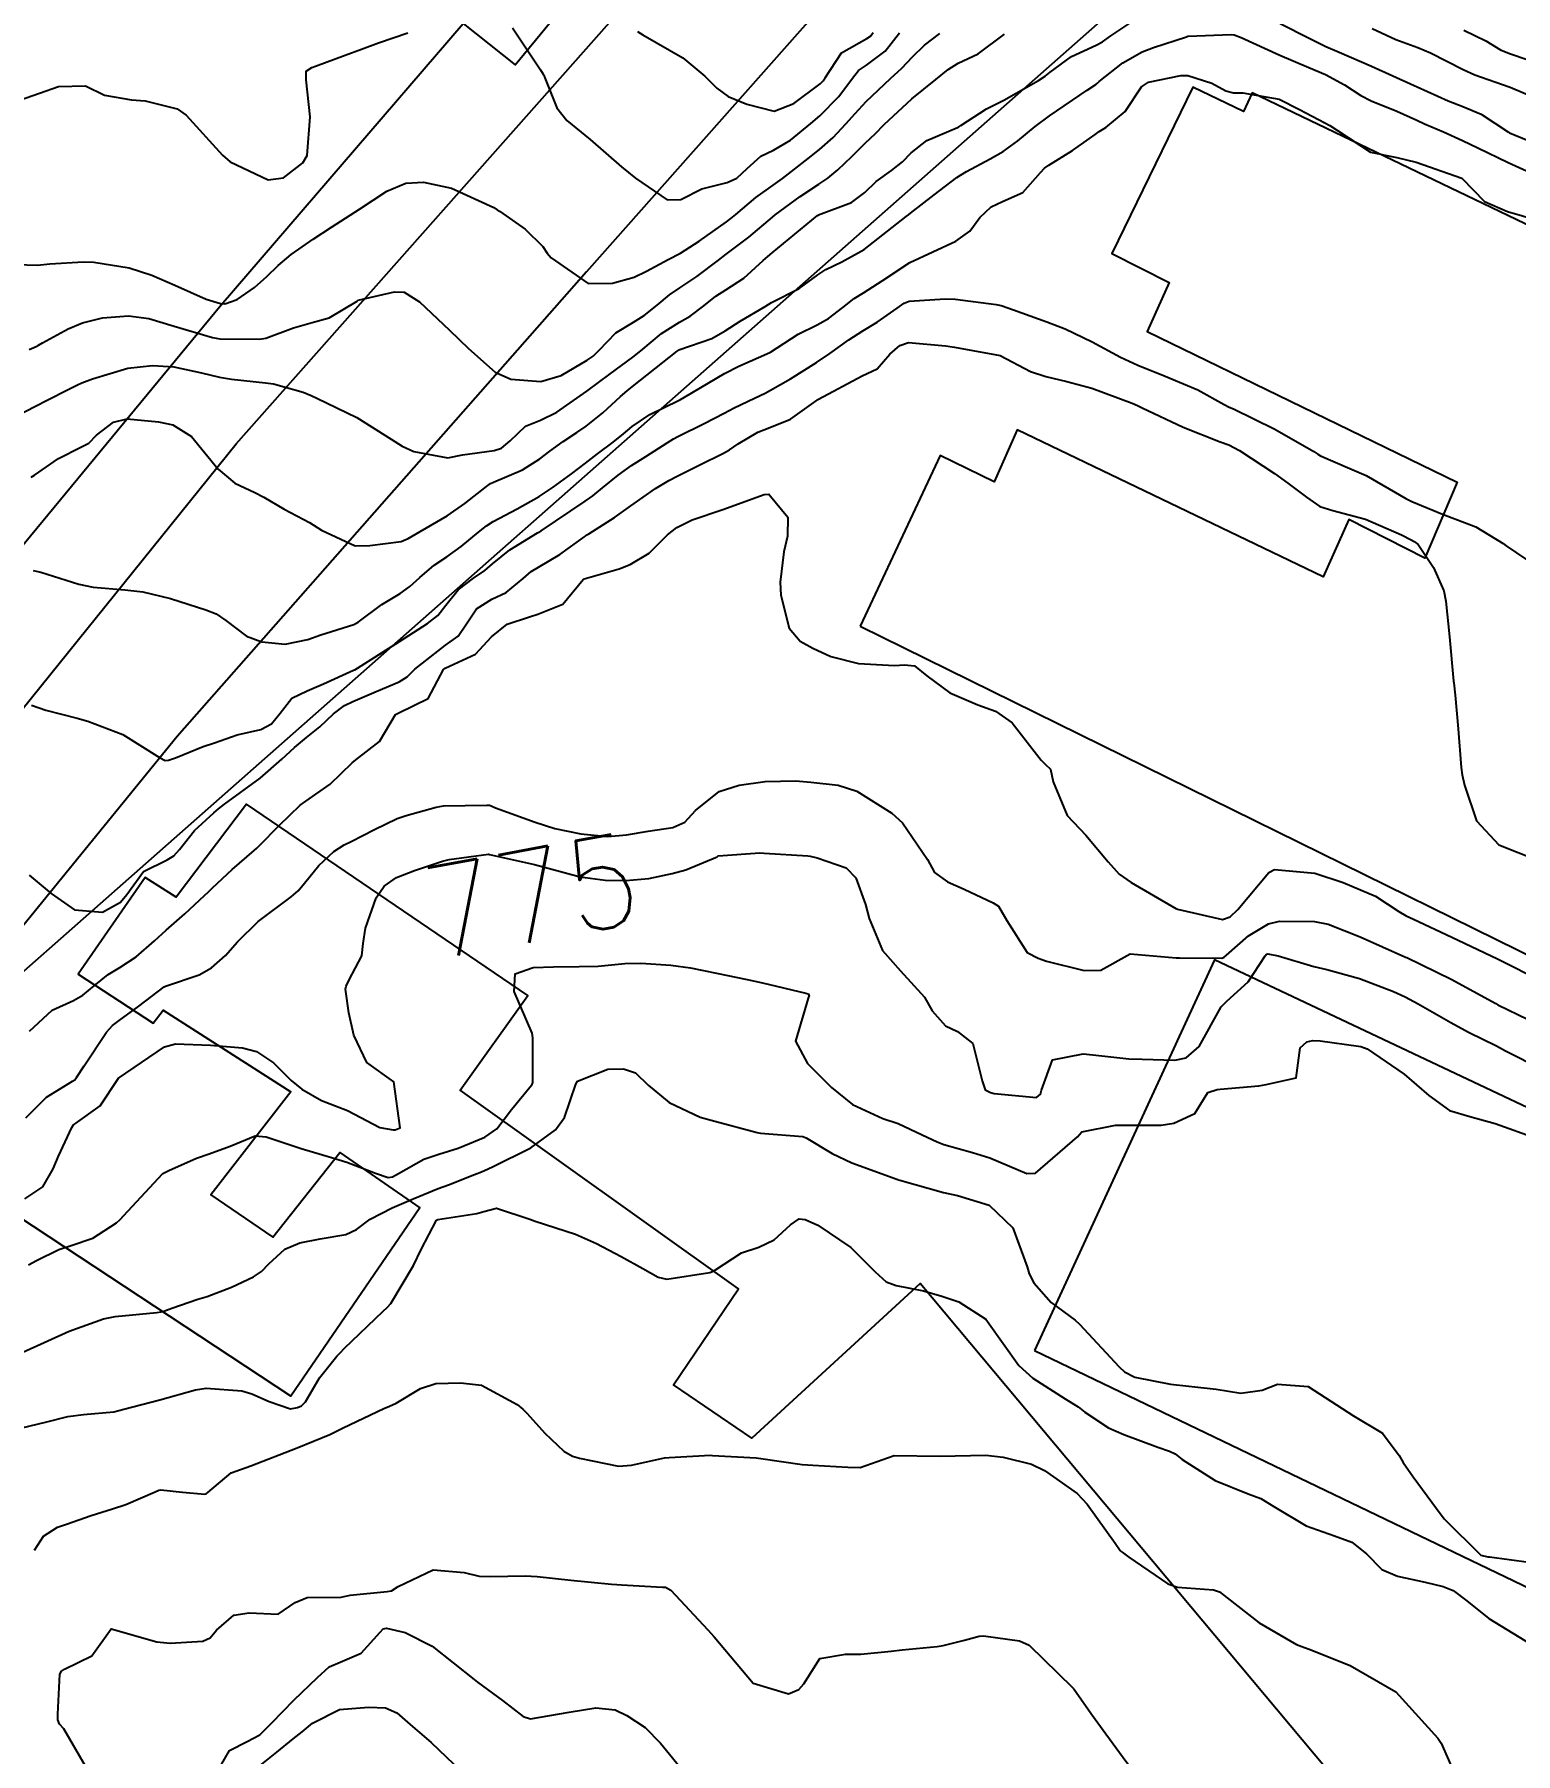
# Model space of a CAD drawing. Header units: metres. Extents: x 318500 to 325275, y 7408834 to 7428799.
# Drawn here: x 322856.9 to 322921.5, y 7421153.5 to 7421228.4 of the extents above; entities that cross this region are included whole.
import ezdxf
from ezdxf.enums import TextEntityAlignment as Align

# ---------------------------------------------------------------- set-up
doc = ezdxf.new("R2010")
doc.units = ezdxf.units.M
doc.header["$MEASUREMENT"] = 0
doc.linetypes.add('CONTINUO', pattern=[0])
for name, color, linetype in [('Cotas', 45, 'Continuous'), ('Curvas de Nivel 1m', 11, 'Continuous'), ('Curvas de Nivel 5m', 15, 'Continuous'), ('Edificações', 30, 'Continuous'), ('TEXTO', 45, 'Continuous'), ('Vias Primárias', 230, 'Continuous')]:
    doc.layers.add(name, color=color, linetype=linetype)
doc.styles.add('Style-STANDARD', font='STANDARD.shx')

msp = doc.modelspace()

# ---------------------------------------------------------------- linework, layer by layer
at = {"layer": 'Curvas de Nivel 1m', "flags": 128}
for points, elevation in [([(322856.175, 7421211.779), (322856.989, 7421212.198), (322857.491, 7421212.456), (322858.448, 7421212.946), (322858.812, 7421213.132), (322859.003, 7421213.215), (322859.465, 7421213.393), (322861.009, 7421213.859), (322862.084, 7421213.967), (322863.01, 7421213.909), (322864.217, 7421213.658), (322865.006, 7421213.468), (322865.534, 7421213.381), (322867.004, 7421213.215), (322867.356, 7421213.178), (322868.653, 7421212.805), (322868.998, 7421212.66), (322869.241, 7421212.553), (322870.984, 7421211.71), (322872.48, 7421210.757), (322872.966, 7421210.459), (322873.475, 7421210.229), (322874.958, 7421209.943), (322875.593, 7421210.081), (322876.964, 7421210.267), (322877.296, 7421210.364), (322877.675, 7421210.689), (322878.339, 7421211.32), (322878.984, 7421211.593), (322879.708, 7421211.94), (322880.711, 7421212.644), (322881.002, 7421212.855), (322882.025, 7421213.615), (322883.017, 7421214.338), (322883.362, 7421214.615), (322884.266, 7421215.367), (322885.039, 7421215.863), (322885.503, 7421216.123), (322886.11, 7421216.574), (322886.631, 7421216.992), (322887.061, 7421217.27), (322887.845, 7421217.775), (322888.695, 7421218.544), (322888.898, 7421218.725), (322889.083, 7421218.878), (322891.06, 7421220.511), (322891.084, 7421220.527), (322891.1, 7421220.537), (322892.531, 7421221.073), (322893.115, 7421221.509), (322893.618, 7421221.987), (322894.286, 7421222.473), (322894.755, 7421222.846), (322895.142, 7421223.237), (322895.821, 7421223.779), (322897.159, 7421224.348), (322897.216, 7421224.373), (322897.307, 7421224.429), (322898.424, 7421225.161), (322899.171, 7421225.535), (322900.691, 7421226.387), (322900.982, 7421226.584), (322901.186, 7421226.752), (322902.12, 7421227.442), (322903.204, 7421227.939), (322903.473, 7421228.081), (322903.841, 7421228.344), (322904.659, 7421228.895)], 768), ([(322911.219, 7421228.874), (322912.509, 7421228.231), (322913.205, 7421227.882), (322913.78, 7421227.633), (322915.192, 7421227.018), (322917.055, 7421226.171), (322917.179, 7421226.113), (322918.532, 7421225.508), (322919.171, 7421225.265), (322919.969, 7421224.925), (322921.16, 7421224.135), (322921.205, 7421224.11), (322923.148, 7421223.311)], 768), ([(322855.664, 7421218.388), (322857.071, 7421218.344), (322857.62, 7421218.406), (322859.073, 7421218.489), (322859.531, 7421218.475), (322861.07, 7421218.231), (322862.056, 7421217.904), (322863.059, 7421217.468), (322864.424, 7421216.866), (322865.047, 7421216.667), (322865.243, 7421216.661), (322865.771, 7421216.849), (322866.524, 7421217.372), (322867.065, 7421217.853), (322867.56, 7421218.336), (322868.128, 7421218.814), (322869.087, 7421219.479), (322869.884, 7421220), (322871.1, 7421220.78), (322872.298, 7421221.576), (322873.118, 7421221.924), (322873.894, 7421221.962), (322875.115, 7421221.703), (322876.95, 7421220.854), (322877.101, 7421220.762), (322877.21, 7421220.698), (322878.324, 7421219.913), (322879.085, 7421219.151), (322879.287, 7421218.872), (322879.451, 7421218.664), (322881.064, 7421217.546), (322882.131, 7421217.562), (322883.068, 7421217.818), (322883.601, 7421218.083), (322884.557, 7421218.598), (322885.083, 7421218.868), (322885.898, 7421219.387), (322887.097, 7421220.233), (322887.281, 7421220.375), (322887.493, 7421220.556), (322888.366, 7421221.293), (322889.119, 7421221.83), (322889.534, 7421222.123), (322890.058, 7421222.526), (322890.656, 7421222.999), (322891.143, 7421223.385), (322891.745, 7421223.91), (322892.296, 7421224.499), (322892.698, 7421224.962), (322893.17, 7421225.483), (322894.234, 7421226.474), (322894.725, 7421226.929), (322895.195, 7421227.428), (322895.714, 7421227.94), (322896.382, 7421228.442)], 766), ([(322856.718, 7421214.665), (322857.018, 7421214.806), (322857.122, 7421214.856), (322857.301, 7421214.957), (322858.41, 7421215.565), (322859.033, 7421215.83), (322859.913, 7421216.051), (322861.039, 7421216.143), (322861.919, 7421216.014), (322863.032, 7421215.689), (322864.702, 7421215.186), (322865.024, 7421215.133), (322866.744, 7421215.115), (322867.025, 7421215.162), (322868.229, 7421215.615), (322869.036, 7421215.852), (322869.78, 7421216.052), (322871.002, 7421216.78), (322871.026, 7421216.805), (322871.051, 7421216.815), (322872.629, 7421217.183), (322873.056, 7421217.173), (322873.724, 7421216.74), (322875.032, 7421215.514), (322875.857, 7421214.712), (322877.01, 7421213.674), (322877.69, 7421213.373), (322879.006, 7421213.278), (322879.889, 7421213.537), (322881.016, 7421214.197), (322881.277, 7421214.378), (322881.545, 7421214.635), (322882.265, 7421215.394), (322883.039, 7421215.858), (322883.51, 7421216.146), (322884.07, 7421216.605), (322884.606, 7421217.048), (322885.062, 7421217.357), (322885.793, 7421217.855), (322886.739, 7421218.565), (322887.083, 7421218.82), (322888.069, 7421219.572), (322889.099, 7421220.444), (322889.217, 7421220.538), (322890.301, 7421221.333), (322891.121, 7421221.881), (322891.5, 7421222.131), (322891.945, 7421222.502), (322892.55, 7421223.085), (322893.148, 7421223.678), (322893.562, 7421224.076), (322893.967, 7421224.478), (322895.171, 7421225.601), (322896.218, 7421226.444), (322896.754, 7421226.869), (322897.191, 7421227.148), (322898.057, 7421227.561), (322899.21, 7421228.41)], 767), ([(322856.797, 7421209.107), (322856.944, 7421209.198), (322857.99, 7421209.914), (322858.962, 7421210.415), (322859.309, 7421210.59), (322859.653, 7421210.93), (322860.393, 7421211.505), (322860.981, 7421211.648), (322862.348, 7421211.521), (322862.978, 7421211.391), (322863.788, 7421210.872), (322864.949, 7421209.459), (322865.67, 7421208.849), (322866.54, 7421208.44), (322866.934, 7421208.231), (322867.828, 7421207.716), (322868.923, 7421207.129), (322869.453, 7421206.795), (322870.91, 7421206.105), (322871.561, 7421206.119), (322872.913, 7421206.3), (322873.231, 7421206.43), (322873.749, 7421206.738), (322874.927, 7421207.419), (322875.695, 7421207.95), (322876.643, 7421208.703), (322876.817, 7421208.827), (322876.943, 7421208.882), (322878.21, 7421209.422), (322878.958, 7421209.903), (322879.392, 7421210.235), (322879.983, 7421210.655), (322880.574, 7421211.048), (322880.98, 7421211.328), (322881.711, 7421211.911), (322882.477, 7421212.625), (322882.758, 7421212.867), (322883.004, 7421213.053), (322884.937, 7421214.591), (322884.984, 7421214.627), (322885.021, 7421214.647), (322886.447, 7421215.151), (322887.034, 7421215.478), (322887.687, 7421215.907), (322888.771, 7421216.543), (322888.942, 7421216.651), (322889.053, 7421216.715), (322890.254, 7421217.33), (322891.071, 7421217.923), (322891.419, 7421218.161), (322892.113, 7421218.495), (322893.085, 7421219.025), (322894.917, 7421220.463), (322895.018, 7421220.545), (322895.102, 7421220.613), (322896.142, 7421221.417), (322897.126, 7421222.161), (322897.284, 7421222.272), (322897.544, 7421222.426), (322898.574, 7421222.98), (322899.143, 7421223.299), (322899.789, 7421223.762), (322900.546, 7421224.389), (322901.165, 7421224.857), (322902.8, 7421225.979), (322903.179, 7421226.225), (322903.251, 7421226.277), (322903.323, 7421226.349), (322904.363, 7421227.168), (322905.2, 7421227.641), (322905.699, 7421227.827), (322907.13, 7421228.301), (322907.188, 7421228.322), (322907.21, 7421228.324), (322909.081, 7421228.403), (322909.212, 7421228.383), (322909.508, 7421228.267), (322911.199, 7421227.494), (322912.465, 7421226.957), (322913.186, 7421226.649), (322914.023, 7421226.207), (322914.726, 7421225.747), (322915.173, 7421225.512), (322916.289, 7421225.059), (322917.165, 7421224.658), (322917.502, 7421224.503), (322918.328, 7421224.152), (322919.155, 7421223.783), (322919.822, 7421223.458), (322921.141, 7421222.813), (322922.742, 7421222.094)], 769), ([(322883.209, 7421228.527), (322883.442, 7421228.381), (322885.192, 7421227.382), (322886.145, 7421226.58), (322886.665, 7421226.065), (322887.171, 7421225.702), (322887.985, 7421225.368), (322889.165, 7421225.052), (322890.028, 7421225.387), (322891.177, 7421226.252), (322891.308, 7421226.379), (322891.388, 7421226.508), (322892.1, 7421227.598), (322893.206, 7421228.224), (322893.37, 7421228.325), (322893.486, 7421228.486)], 764), ([(322915.217, 7421228.659), (322916.257, 7421228.18), (322917.205, 7421227.835), (322917.765, 7421227.598), (322919.191, 7421226.879), (322919.691, 7421226.636), (322921.19, 7421226.125), (322921.235, 7421226.11), (322923.178, 7421225.275)], 767), ([(322919.217, 7421228.595), (322920.168, 7421228.126), (322920.818, 7421227.729), (322921.205, 7421227.568), (322922.012, 7421227.291)], 766), ([(322856.813, 7421199.165), (322857.437, 7421198.954), (322858.805, 7421198.605), (322859.266, 7421198.47), (322860.795, 7421197.886), (322862.398, 7421196.886), (322862.645, 7421196.748), (322862.779, 7421196.762), (322862.865, 7421196.794), (322863.092, 7421196.877), (322864.292, 7421197.36), (322864.79, 7421197.529), (322865.774, 7421197.867), (322866.799, 7421198.1), (322867.275, 7421198.351), (322867.65, 7421198.817), (322868.163, 7421199.467), (322868.825, 7421199.796), (322869.53, 7421200.092), (322870.839, 7421200.685), (322870.905, 7421200.713), (322871.024, 7421200.777), (322872.852, 7421201.939), (322874.064, 7421202.732), (322874.514, 7421203.077), (322874.872, 7421203.528), (322875.4, 7421204.197), (322876.065, 7421204.708), (322876.565, 7421205.033), (322876.899, 7421205.32), (322877.657, 7421205.941), (322878.865, 7421206.671), (322878.92, 7421206.704), (322879.024, 7421206.771), (322880.934, 7421208.058), (322881.276, 7421208.297), (322881.695, 7421208.632), (322882.379, 7421209.196), (322882.955, 7421209.609), (322883.572, 7421210), (322884.503, 7421210.597), (322884.788, 7421210.778), (322884.974, 7421210.878), (322886.117, 7421211.439), (322886.99, 7421211.896), (322887.43, 7421212.119), (322888.315, 7421212.547), (322888.772, 7421212.772), (322889.004, 7421212.892), (322889.876, 7421213.394), (322891.016, 7421214.103), (322891.596, 7421214.501), (322892.428, 7421215.091), (322893.035, 7421215.482), (322893.653, 7421215.861), (322894.524, 7421216.465), (322894.833, 7421216.683), (322895.055, 7421216.771), (322896.615, 7421216.878), (322897.057, 7421216.869), (322898.837, 7421216.628), (322899.053, 7421216.585), (322899.596, 7421216.402), (322901.042, 7421215.875), (322901.842, 7421215.564), (322903.03, 7421214.998), (322904.257, 7421214.338), (322905.017, 7421213.991), (322906.207, 7421213.507), (322907.009, 7421213.177), (322907.628, 7421212.912), (322908.778, 7421212.273), (322908.998, 7421212.162), (322909.18, 7421212.085), (322910.984, 7421211.193), (322912.676, 7421210.224), (322912.854, 7421210.107), (322912.968, 7421210.034), (322914.246, 7421209.484), (322914.96, 7421209.171), (322916.686, 7421208.173), (322916.948, 7421208.039), (322918.286, 7421207.495), (322918.937, 7421207.249), (322919.743, 7421206.939), (322920.922, 7421206.217), (322921.058, 7421206.109), (322922.901, 7421204.856)], 771), ([(322856.712, 7421191.754), (322857.673, 7421190.95), (322858.693, 7421190.249), (322859.91, 7421190.14), (322860.697, 7421190.574), (322860.971, 7421190.906), (322861.699, 7421191.912), (322862.723, 7421192.419), (322863.01, 7421192.593), (322863.256, 7421192.875), (322863.913, 7421193.698), (322864.754, 7421194.478), (322864.961, 7421194.653), (322865.223, 7421194.853), (322866.772, 7421195.99), (322867.725, 7421196.816), (322868.273, 7421197.322), (322868.794, 7421197.752), (322869.376, 7421198.22), (322869.969, 7421198.788), (322870.453, 7421199.146), (322870.818, 7421199.329), (322871.824, 7421199.766), (322872.832, 7421200.187), (322873.181, 7421200.398), (322873.518, 7421200.74), (322874.851, 7421201.781), (322875.396, 7421202.173), (322875.77, 7421202.711), (322876.206, 7421203.37), (322876.876, 7421203.792), (322877.495, 7421204.077), (322878.236, 7421204.68), (322878.583, 7421204.987), (322878.898, 7421205.183), (322879.833, 7421205.729), (322880.918, 7421206.521), (322880.985, 7421206.573), (322881.096, 7421206.638), (322882.212, 7421207.342), (322882.932, 7421207.86), (322884, 7421208.604), (322884.582, 7421208.959), (322884.948, 7421209.154), (322885.908, 7421209.623), (322886.964, 7421210.152), (322887.225, 7421210.299), (322887.596, 7421210.554), (322888.457, 7421211.066), (322888.981, 7421211.273), (322889.878, 7421211.636), (322890.999, 7421212.432), (322891.041, 7421212.468), (322891.099, 7421212.509), (322893.01, 7421213.515), (322893.658, 7421213.829), (322894.201, 7421214.468), (322894.64, 7421214.849), (322895.028, 7421214.967), (322896.63, 7421214.832), (322897.025, 7421214.77), (322899.02, 7421214.41), (322900.338, 7421213.712), (322901.011, 7421213.491), (322901.914, 7421213.271), (322903.006, 7421212.99), (322904.771, 7421212.332), (322904.998, 7421212.225), (322905.197, 7421212.127), (322906.985, 7421211.278), (322908.603, 7421210.648), (322908.974, 7421210.506), (322909.437, 7421210.265), (322910.96, 7421209.261), (322911.552, 7421208.837), (322912.354, 7421208.229), (322912.944, 7421207.829), (322913.505, 7421207.648), (322914.936, 7421207.267), (322916.506, 7421206.594), (322916.923, 7421206.37), (322917.05, 7421206.296), (322917.219, 7421206.166), (322917.895, 7421205.166), (322918.345, 7421204.148), (322918.434, 7421203.695), (322918.596, 7421202.144), (322918.767, 7421200.216), (322918.775, 7421200.141), (322918.832, 7421199.598), (322918.967, 7421198.138), (322919.1, 7421196.442), (322919.146, 7421196.135), (322919.237, 7421195.679), (322919.764, 7421194.125), (322920.745, 7421193.078), (322922.424, 7421192.404)], 772), ([(322856.729, 7421184.959), (322857.718, 7421185.865), (322858.64, 7421186.286), (322859.058, 7421186.52), (322859.539, 7421186.927), (322860.156, 7421187.42), (322860.662, 7421187.728), (322861.369, 7421188.2), (322862.166, 7421188.888), (322862.685, 7421189.361), (322863.497, 7421190.067), (322864.348, 7421190.864), (322864.529, 7421191.035), (322864.705, 7421191.207), (322865.562, 7421192.002), (322866.517, 7421192.833), (322866.631, 7421192.932), (322866.733, 7421193.032), (322867.623, 7421193.941), (322868.522, 7421194.804), (322868.762, 7421194.987), (322869.83, 7421195.729), (322870.779, 7421196.646), (322870.945, 7421196.778), (322871.977, 7421197.578), (322872.677, 7421198.752), (322872.755, 7421198.807), (322872.811, 7421198.827), (322874.102, 7421199.45), (322874.766, 7421200.721), (322874.841, 7421200.784), (322876.16, 7421201.394), (322876.854, 7421202.144), (322877.532, 7421202.69), (322878.517, 7421203.023), (322878.867, 7421203.129), (322879.964, 7421203.563), (322880.846, 7421204.641), (322880.868, 7421204.662), (322880.89, 7421204.671), (322882.417, 7421205.105), (322882.9, 7421205.3), (322883.729, 7421205.786), (322884.527, 7421206.596), (322884.923, 7421206.913), (322885.598, 7421207.251), (322886.931, 7421207.698), (322888.74, 7421208.344), (322888.938, 7421208.365), (322889.759, 7421207.359), (322889.743, 7421206.528), (322889.591, 7421205.849), (322889.427, 7421204.532), (322889.454, 7421203.959), (322889.817, 7421202.526), (322890.295, 7421201.959), (322890.851, 7421201.65), (322891.638, 7421201.288), (322892.845, 7421200.989), (322894.415, 7421200.893), (322894.845, 7421200.929), (322895.276, 7421200.885), (322895.813, 7421200.445), (322896.829, 7421199.697), (322898.048, 7421199.186), (322898.818, 7421198.901), (322899.536, 7421198.393), (322900.794, 7421196.772), (322900.991, 7421196.576), (322901.21, 7421196.374), (322901.326, 7421195.828), (322901.934, 7421194.362), (322902.747, 7421193.492), (322903.715, 7421192.335), (322904.2, 7421191.803), (322904.721, 7421191.43), (322906.665, 7421190.3), (322906.71, 7421190.283), (322906.735, 7421190.275), (322908.703, 7421189.818), (322909.037, 7421189.933), (322909.369, 7421190.26), (322910.726, 7421191.876), (322910.961, 7421192.005), (322912.726, 7421191.848), (322913.955, 7421191.434), (322914.719, 7421191.117), (322915.372, 7421190.836), (322916.377, 7421190.165), (322916.707, 7421189.981), (322917.022, 7421189.84), (322918.694, 7421189.058), (322920.68, 7421188.11), (322922.665, 7421187.104)], 773), ([(322856.573, 7421181.177), (322857.462, 7421182.076), (322858.597, 7421182.77), (322858.699, 7421182.838), (322858.778, 7421182.937), (322859.112, 7421183.439), (322860.078, 7421184.918), (322860.342, 7421185.197), (322860.628, 7421185.414), (322861.484, 7421186.051), (322862.591, 7421186.881), (322862.624, 7421186.907), (322862.651, 7421186.922), (322864.113, 7421187.41), (322864.663, 7421187.715), (322865.269, 7421188.253), (322865.791, 7421188.843), (322866.689, 7421189.742), (322868.122, 7421190.809), (322868.435, 7421191.073), (322868.709, 7421191.402), (322869.331, 7421192.184), (322869.982, 7421192.787), (322870.44, 7421193.078), (322870.737, 7421193.225), (322871.762, 7421193.748), (322872.752, 7421194.223), (322873.141, 7421194.357), (322874.45, 7421194.725), (322874.761, 7421194.779), (322876.653, 7421194.81), (322876.761, 7421194.807), (322876.844, 7421194.782), (322877.03, 7421194.696), (322878.751, 7421194.071), (322879.608, 7421193.796), (322880.744, 7421193.55), (322881.927, 7421193.443), (322882.743, 7421193.507), (322883.675, 7421193.677), (322884.749, 7421193.832), (322885.273, 7421194.061), (322885.741, 7421194.575), (322886.768, 7421195.398), (322887.639, 7421195.683), (322888.773, 7421195.835), (322890.115, 7421195.861), (322890.773, 7421195.811), (322891.958, 7421195.678), (322892.769, 7421195.41), (322894.29, 7421194.465), (322894.754, 7421194.042), (322895.848, 7421192.443), (322896.161, 7421191.875), (322896.72, 7421191.462), (322897.445, 7421191.147), (322898.712, 7421190.556), (322898.947, 7421190.398), (322899.309, 7421189.786), (322900.185, 7421188.385), (322900.676, 7421188.135), (322901.04, 7421188.009), (322902.669, 7421187.594), (322903.394, 7421187.614), (322904.68, 7421188.32), (322906.678, 7421188.148), (322906.829, 7421188.146), (322908.678, 7421188.131), (322908.772, 7421188.175), (322908.87, 7421188.267), (322909.832, 7421189.113), (322910.701, 7421189.64), (322911.189, 7421189.749), (322912.703, 7421189.734), (322913.298, 7421189.614), (322914.693, 7421189.067), (322916.647, 7421188.194), (322916.68, 7421188.178), (322916.725, 7421188.16), (322918.666, 7421187.227), (322920.606, 7421186.156), (322920.65, 7421186.13), (322920.692, 7421186.109), (322922.02, 7421185.465)], 774), ([(322856.68, 7421174.764), (322857.027, 7421174.955), (322858.005, 7421175.437), (322858.5, 7421175.598), (322859.492, 7421175.938), (322860.515, 7421176.602), (322860.676, 7421176.749), (322860.822, 7421176.905), (322862.539, 7421178.749), (322862.618, 7421178.801), (322862.8, 7421178.877), (322863.997, 7421179.417), (322864.551, 7421179.609), (322865.464, 7421179.939), (322866.563, 7421180.393), (322867.031, 7421180.355), (322868.556, 7421179.838), (322869.887, 7421179.45), (322870.547, 7421179.241), (322871.808, 7421178.761), (322872.356, 7421178.571), (322872.539, 7421178.607), (322872.806, 7421178.746), (322873.909, 7421179.37), (322874.553, 7421179.593), (322875.408, 7421179.861), (322876.564, 7421180.33), (322877.09, 7421180.692), (322877.723, 7421181.543), (322878.599, 7421182.6), (322878.628, 7421182.642), (322878.64, 7421182.669), (322878.655, 7421182.724), (322878.657, 7421184.669), (322878.623, 7421184.865), (322877.849, 7421186.682), (322877.883, 7421187.46), (322878.666, 7421187.729), (322879.556, 7421187.767), (322880.667, 7421187.778), (322881.504, 7421187.795), (322882.669, 7421187.91), (322883.356, 7421187.923), (322884.669, 7421187.829), (322885.523, 7421187.722), (322886.664, 7421187.49), (322887.998, 7421187.208), (322888.658, 7421187.069), (322890.546, 7421186.617), (322890.651, 7421186.576), (322890.698, 7421186.509), (322890.649, 7421186.4), (322890.104, 7421184.518), (322890.616, 7421183.55), (322891.66, 7421182.494), (322892.589, 7421181.755), (322893.902, 7421181.145), (322894.577, 7421180.925), (322895.622, 7421180.444), (322896.267, 7421180.135), (322896.566, 7421180.02), (322897.815, 7421179.663), (322898.56, 7421179.436), (322900.183, 7421178.755), (322900.554, 7421178.763), (322902.382, 7421180.353), (322902.468, 7421180.455), (322902.573, 7421180.562), (322904.045, 7421180.861), (322904.578, 7421180.865), (322906.025, 7421180.859), (322906.58, 7421180.946), (322907.502, 7421181.371), (322908.055, 7421182.278), (322908.464, 7421182.41), (322908.602, 7421182.427), (322910.278, 7421182.571), (322910.606, 7421182.625), (322911.917, 7421182.92), (322912.089, 7421184.225), (322912.371, 7421184.485), (322912.633, 7421184.55), (322912.95, 7421184.532), (322914.631, 7421184.304), (322914.724, 7421184.282), (322914.997, 7421184.184), (322916.614, 7421183.075), (322917.689, 7421182.149), (322918.59, 7421181.494), (322919.482, 7421181.231), (322920.582, 7421180.925), (322922.366, 7421180.29)], 776), ([(322856.44, 7421170.96), (322858.449, 7421171.875), (322859.958, 7421172.417), (322860.456, 7421172.522), (322862.268, 7421172.692), (322862.458, 7421172.723), (322862.581, 7421172.757), (322862.928, 7421172.875), (322864.063, 7421173.267), (322864.468, 7421173.391), (322865.524, 7421173.794), (322866.481, 7421174.251), (322866.831, 7421174.478), (322867.155, 7421174.82), (322867.855, 7421175.454), (322868.504, 7421175.724), (322869.395, 7421175.903), (322870.51, 7421176.091), (322870.974, 7421176.312), (322871.566, 7421176.764), (322872.525, 7421177.25), (322873.447, 7421177.654), (322874.534, 7421178.102), (322874.988, 7421178.263), (322876.115, 7421178.704), (322876.419, 7421178.824), (322876.543, 7421178.876), (322876.892, 7421179.042), (322878.562, 7421179.873), (322879.644, 7421180.654), (322880.028, 7421181.199), (322880.522, 7421182.641), (322880.601, 7421182.77), (322881.927, 7421183.306), (322882.607, 7421183.321), (322883.128, 7421183.133), (322883.682, 7421182.604), (322884.589, 7421181.853), (322885.941, 7421181.208), (322886.577, 7421181.026), (322888.422, 7421180.541), (322888.57, 7421180.516), (322890.417, 7421180.36), (322890.568, 7421180.31), (322891.69, 7421179.622), (322892.557, 7421179.22), (322894.507, 7421178.504), (322894.55, 7421178.488), (322894.567, 7421178.476), (322894.637, 7421178.459), (322896.542, 7421177.921), (322897.163, 7421177.798), (322898.535, 7421177.378), (322899.56, 7421176.39), (322900.196, 7421174.681), (322900.285, 7421174.382), (322900.486, 7421173.983), (322901.244, 7421173.135), (322902.281, 7421172.353), (322902.468, 7421172.187), (322904.194, 7421170.324), (322904.437, 7421170.108), (322904.879, 7421169.87), (322906.429, 7421169.565), (322907.239, 7421169.477), (322908.426, 7421169.346), (322909.498, 7421169.18), (322910.426, 7421169.301), (322911.091, 7421169.573), (322912.429, 7421169.467), (322914.41, 7421168.19), (322915.669, 7421167.438), (322916.393, 7421166.464), (322916.566, 7421166.158), (322917.009, 7421165.525), (322918.024, 7421164.143), (322918.353, 7421163.699), (322919.951, 7421162.116), (322920.264, 7421162.046), (322920.329, 7421162.041), (322922.046, 7421161.803)], 777), ([(322856.391, 7421167.664), (322857.424, 7421167.915), (322858.398, 7421168.157), (322859.083, 7421168.24), (322860.402, 7421168.368), (322860.83, 7421168.477), (322862.41, 7421168.88), (322863.963, 7421169.318), (322864.418, 7421169.401), (322865.977, 7421169.276), (322866.415, 7421169.149), (322867.165, 7421168.819), (322868.096, 7421168.495), (322868.408, 7421168.552), (322868.576, 7421168.631), (322868.751, 7421168.797), (322869.366, 7421169.85), (322870.118, 7421170.783), (322870.272, 7421170.952), (322870.443, 7421171.129), (322872.129, 7421172.755), (322872.307, 7421172.908), (322872.465, 7421173.084), (322873.455, 7421174.736), (322873.794, 7421175.437), (322874.465, 7421176.721), (322874.52, 7421176.747), (322876.218, 7421177.009), (322876.524, 7421177.096), (322877.071, 7421177.235), (322878.521, 7421176.76), (322878.751, 7421176.667), (322880.512, 7421176.113), (322881.435, 7421175.701), (322882.498, 7421175.141), (322883.452, 7421174.606), (322884.118, 7421174.228), (322884.486, 7421174.144), (322886.37, 7421174.443), (322886.489, 7421174.479), (322886.615, 7421174.559), (322887.753, 7421175.295), (322888.505, 7421175.538), (322889.176, 7421175.864), (322889.874, 7421176.52), (322890.263, 7421176.775), (322890.524, 7421176.751), (322891.07, 7421176.502), (322892.506, 7421175.526), (322893.57, 7421174.469), (322894.047, 7421174.025), (322894.484, 7421173.867), (322895.67, 7421173.631), (322896.48, 7421173.412), (322897.214, 7421173.155), (322898.391, 7421172.401), (322898.469, 7421172.303), (322899.826, 7421170.386), (322900.432, 7421169.836), (322901.841, 7421168.936), (322902.413, 7421168.575), (322902.708, 7421168.346), (322903.734, 7421167.661), (322904.401, 7421167.373), (322905.884, 7421166.817), (322906.394, 7421166.652), (322906.635, 7421166.539), (322906.943, 7421166.292), (322908.376, 7421165.37), (322909.822, 7421164.794), (322910.365, 7421164.583), (322910.938, 7421164.234), (322912.348, 7421163.39), (322913.586, 7421162.956), (322914.337, 7421162.684), (322914.977, 7421162.18), (322915.644, 7421161.49), (322916.32, 7421161.201), (322917.524, 7421160.942), (322918.316, 7421160.747), (322918.757, 7421160.576), (322919.339, 7421160.125), (322920.299, 7421159.361), (322922.135, 7421158.229)], 778), ([(322856.94, 7421162.331), (322857.339, 7421162.945), (322857.941, 7421163.331), (322858.338, 7421163.465), (322859.421, 7421163.842), (322860.348, 7421164.131), (322860.927, 7421164.326), (322862.203, 7421164.882), (322862.361, 7421164.948), (322862.447, 7421164.965), (322863.396, 7421164.864), (322864.359, 7421164.778), (322864.419, 7421164.789), (322864.491, 7421164.849), (322865.508, 7421165.699), (322866.372, 7421166.01), (322868.39, 7421166.8), (322869.805, 7421167.377), (322870.399, 7421167.67), (322872.168, 7421168.514), (322872.409, 7421168.614), (322872.699, 7421168.746), (322873.765, 7421169.384), (322874.423, 7421169.605), (322875.506, 7421169.627), (322876.422, 7421169.527), (322877.974, 7421168.677), (322878.218, 7421168.483), (322878.406, 7421168.295), (322879.176, 7421167.436), (322880.007, 7421166.646), (322880.387, 7421166.432), (322880.684, 7421166.339), (322882.381, 7421166.002), (322882.957, 7421166.036), (322884.386, 7421166.352), (322884.596, 7421166.377), (322886.389, 7421166.469), (322886.482, 7421166.465), (322888.387, 7421166.353), (322888.593, 7421166.331), (322890.383, 7421166.066), (322890.854, 7421166.032), (322892.382, 7421165.957), (322892.913, 7421165.943), (322894.39, 7421166.46), (322896.39, 7421166.43), (322898.391, 7421166.473), (322899.148, 7421166.392), (322900.386, 7421166.081), (322900.942, 7421165.811), (322902.367, 7421164.797), (322902.802, 7421164.343), (322904.021, 7421162.638), (322904.24, 7421162.321), (322904.286, 7421162.277), (322904.329, 7421162.246), (322904.623, 7421162.021), (322906.316, 7421160.862), (322906.745, 7421160.724), (322908.313, 7421160.603), (322908.569, 7421160.522), (322908.911, 7421160.261), (322910.294, 7421159.172), (322911.923, 7421158.224), (322912.278, 7421158.084), (322912.472, 7421158.022), (322914.267, 7421157.313), (322916.25, 7421156.16), (322918.077, 7421154.142), (322918.227, 7421153.92), (322919.011, 7421152.128)], 779), ([(322865.006, 7421152.842), (322865.446, 7421153.603), (322866.217, 7421153.993), (322866.757, 7421154.287), (322867.284, 7421154.814), (322868.24, 7421155.791), (322869.269, 7421156.785), (322869.786, 7421157.248), (322870.26, 7421157.445), (322871.181, 7421157.847), (322872.001, 7421158.753), (322872.13, 7421158.904), (322872.283, 7421158.93), (322873.088, 7421158.738), (322874.271, 7421158.144), (322876.096, 7421156.702), (322876.179, 7421156.631), (322876.249, 7421156.577), (322877.337, 7421155.775), (322878.234, 7421155.087), (322878.553, 7421154.985), (322880.236, 7421155.279), (322881.4, 7421155.467), (322882.238, 7421155.374), (322882.755, 7421155.132), (322883.545, 7421154.6), (322884.22, 7421153.926), (322885.318, 7421152.573)], 781), ([(322866.626, 7421152.824), (322867.499, 7421153.523), (322868.22, 7421154.11), (322868.608, 7421154.41), (322869.05, 7421154.788), (322870.236, 7421155.392), (322871.502, 7421155.493), (322872.237, 7421155.459), (322872.729, 7421155.236), (322873.311, 7421154.734), (322874.219, 7421153.955), (322875.531, 7421152.7)], 782)]:
    msp.add_lwpolyline(points, dxfattribs=dict(at, elevation=elevation))
at = {"layer": 'Curvas de Nivel 5m', "flags": 128}
for points, elevation in [([(322877.765, 7421228.692), (322878.994, 7421226.861), (322879.111, 7421226.671), (322879.135, 7421226.626), (322879.178, 7421226.511), (322879.704, 7421225.201), (322880.143, 7421224.655), (322881.148, 7421223.829), (322882.524, 7421222.626), (322883.123, 7421222.135), (322884.509, 7421221.199), (322885.109, 7421221.21), (322886.022, 7421221.671), (322887.121, 7421221.954), (322887.541, 7421222.139), (322887.993, 7421222.551), (322888.582, 7421223.101), (322889.142, 7421223.363), (322889.881, 7421223.797), (322890.772, 7421224.516), (322891.163, 7421224.856), (322891.983, 7421225.69), (322892.586, 7421226.496), (322892.849, 7421226.829), (322893.189, 7421227.064), (322894.005, 7421227.671), (322894.624, 7421228.469)], 765), ([(322855.403, 7421225.227), (322857.169, 7421225.841), (322857.985, 7421226.139), (322859.172, 7421226.166), (322859.99, 7421225.749), (322861.166, 7421225.551), (322861.768, 7421225.503), (322863.163, 7421225.153), (322863.557, 7421224.876), (322865.134, 7421223.139), (322865.467, 7421222.855), (322867.119, 7421222.068), (322867.791, 7421222.149), (322868.637, 7421222.807), (322868.819, 7421223.121), (322868.951, 7421224.803), (322868.786, 7421226.416), (322868.779, 7421226.806), (322869.022, 7421226.962), (322869.183, 7421227.018), (322870.486, 7421227.492), (322871.195, 7421227.758), (322871.933, 7421228.035), (322873.206, 7421228.474)], 765), ([(322856.891, 7421205.036), (322857.228, 7421204.957), (322858.883, 7421204.446), (322859.503, 7421204.309), (322860.879, 7421204.188), (322861.666, 7421204.11), (322862.874, 7421203.818), (322864.412, 7421203.319), (322864.864, 7421203.146), (322865.288, 7421202.854), (322866.182, 7421202.169), (322866.851, 7421201.926), (322867.86, 7421201.825), (322868.852, 7421202.021), (322869.413, 7421202.236), (322870.859, 7421202.683), (322871.052, 7421202.777), (322872.084, 7421203.55), (322872.879, 7421204.03), (322873.296, 7421204.332), (322873.728, 7421204.737), (322874.355, 7421205.272), (322874.904, 7421205.636), (322875.539, 7421206.085), (322876.293, 7421206.706), (322876.638, 7421206.988), (322876.925, 7421207.174), (322877.968, 7421207.722), (322878.936, 7421208.256), (322879.548, 7421208.661), (322880.345, 7421209.253), (322880.956, 7421209.721), (322881.474, 7421210.123), (322882.149, 7421210.628), (322882.605, 7421210.994), (322882.98, 7421211.31), (322883.755, 7421211.842), (322884.998, 7421212.449), (322885.091, 7421212.496), (322885.258, 7421212.586), (322887.011, 7421213.622), (322887.627, 7421213.94), (322888.984, 7421214.54), (322889.007, 7421214.553), (322890.218, 7421215.336), (322891.038, 7421215.738), (322891.53, 7421216.015), (322892.159, 7421216.493), (322892.655, 7421216.887), (322893.06, 7421217.145), (322893.881, 7421217.659), (322895.08, 7421218.46), (322897.09, 7421219.393), (322897.687, 7421219.831), (322898.133, 7421220.42), (322898.629, 7421220.893), (322899.111, 7421221.118), (322899.996, 7421221.517), (322900.767, 7421222.385), (322900.942, 7421222.573), (322901.135, 7421222.707), (322902.165, 7421223.344), (322903.155, 7421224.047), (322903.335, 7421224.171), (322903.622, 7421224.345), (322904.457, 7421225.047), (322905.178, 7421226.112), (322905.48, 7421226.326), (322906.881, 7421226.608), (322907.185, 7421226.615), (322908.241, 7421226.284), (322908.839, 7421225.938), (322909.176, 7421225.86), (322909.582, 7421225.86), (322911.173, 7421225.58), (322912.061, 7421225.129), (322913.163, 7421224.545), (322913.382, 7421224.436), (322913.71, 7421224.212), (322915.146, 7421223.272), (322916.29, 7421223.031), (322917.14, 7421222.831), (322919.13, 7421222.14), (322920.109, 7421221.114), (322921.116, 7421220.68), (322923.077, 7421220.124)], 770), ([(322856.527, 7421177.653), (322857.314, 7421178.17), (322857.758, 7421178.948), (322857.985, 7421179.509), (322858.567, 7421180.75), (322858.638, 7421180.869), (322858.737, 7421180.937), (322859.8, 7421181.703), (322860.6, 7421182.91), (322862.614, 7421184.269), (322863.093, 7421184.398), (322864.615, 7421184.341), (322866.008, 7421184.233), (322866.612, 7421184.071), (322867.36, 7421183.571), (322868.122, 7421182.807), (322868.594, 7421182.425), (322869.445, 7421181.933), (322870.581, 7421181.505), (322871.995, 7421180.759), (322872.569, 7421180.655), (322872.658, 7421180.66), (322872.877, 7421180.745), (322872.6, 7421182.75), (322871.428, 7421183.587), (322870.86, 7421184.776), (322870.635, 7421185.759), (322870.498, 7421186.782), (322870.516, 7421186.917), (322870.656, 7421187.197), (322871.204, 7421188.24), (322871.267, 7421188.771), (322871.363, 7421189.446), (322871.833, 7421190.763), (322872.185, 7421191.281), (322872.713, 7421191.647), (322873.493, 7421191.964), (322874.725, 7421192.369), (322875.011, 7421192.432), (322876.729, 7421192.664), (322876.771, 7421192.657), (322878.723, 7421192.217), (322879.321, 7421192.061), (322880.716, 7421191.689), (322881.807, 7421191.536), (322882.713, 7421191.516), (322883.707, 7421191.613), (322884.719, 7421191.827), (322885.317, 7421191.986), (322886.683, 7421192.561), (322886.709, 7421192.582), (322886.731, 7421192.594), (322888.547, 7421192.728), (322888.733, 7421192.721), (322890.641, 7421192.602), (322890.731, 7421192.59), (322891.049, 7421192.505), (322892.31, 7421192.071), (322892.722, 7421191.636), (322893.149, 7421190.476), (322893.302, 7421189.873), (322893.895, 7421188.468), (322894.667, 7421187.584), (322895.725, 7421186.444), (322896.048, 7421185.843), (322896.638, 7421185.185), (322897.16, 7421184.947), (322897.819, 7421184.412), (322898.224, 7421182.788), (322898.368, 7421182.403), (322898.598, 7421182.284), (322898.754, 7421182.243), (322900.595, 7421182.063), (322900.769, 7421182.206), (322900.821, 7421182.377), (322901.289, 7421183.701), (322902.624, 7421183.973), (322903.048, 7421183.92), (322904.621, 7421183.748), (322905.206, 7421183.729), (322906.621, 7421183.69), (322907.122, 7421183.793), (322907.69, 7421184.284), (322908.647, 7421186.015), (322908.883, 7421186.267), (322909.814, 7421187.101), (322910.565, 7421188.242), (322910.617, 7421188.305), (322910.681, 7421188.33), (322911.129, 7421188.236), (322912.673, 7421187.778), (322913.244, 7421187.639), (322914.666, 7421187.252), (322916.145, 7421186.68), (322916.654, 7421186.447), (322917.229, 7421186.154), (322918.642, 7421185.34), (322919.415, 7421184.905), (322920.632, 7421184.311), (322920.766, 7421184.242), (322921.036, 7421184.104), (322922.618, 7421183.296)], 775), ([(322859.174, 7421152.92), (322858.216, 7421154.54), (322858.031, 7421154.745), (322857.969, 7421154.934), (322857.968, 7421155.189), (322858.044, 7421156.933), (322858.118, 7421157.066), (322858.253, 7421157.151), (322859.45, 7421157.731), (322860.28, 7421158.91), (322862.272, 7421158.334), (322862.86, 7421158.282), (322864.273, 7421158.364), (322864.605, 7421158.517), (322864.875, 7421158.844), (322865.633, 7421159.494), (322866.292, 7421159.603), (322867.555, 7421159.547), (322868.299, 7421160.046), (322868.82, 7421160.275), (322870.303, 7421160.283), (322870.693, 7421160.377), (322872.307, 7421160.538), (322872.493, 7421160.561), (322872.784, 7421160.743), (322874.318, 7421161.476), (322875.661, 7421161.362), (322876.315, 7421161.193), (322876.812, 7421161.189), (322878.315, 7421161.214), (322878.84, 7421161.187), (322880.314, 7421161.022), (322882.089, 7421160.846), (322882.312, 7421160.83), (322882.514, 7421160.818), (322884.311, 7421160.721), (322884.437, 7421160.714), (322884.673, 7421160.585), (322886.284, 7421158.859), (322886.549, 7421158.557), (322888.25, 7421156.54), (322889.797, 7421156.068), (322890.248, 7421156.262), (322890.464, 7421156.507), (322891.157, 7421157.607), (322892.27, 7421157.799), (322892.943, 7421157.801), (322894.272, 7421157.937), (322894.742, 7421157.983), (322896.275, 7421158.129), (322896.531, 7421158.172), (322897.466, 7421158.412), (322898.103, 7421158.582), (322898.283, 7421158.603), (322899.863, 7421158.384), (322900.277, 7421158.189), (322902.168, 7421156.351), (322902.206, 7421156.307), (322902.249, 7421156.251), (322903.031, 7421155.131), (322903.621, 7421154.329), (322904.218, 7421153.514), (322905.093, 7421152.311)], 780)]:
    msp.add_lwpolyline(points, dxfattribs=dict(at, elevation=elevation))
at = {"layer": 'Edificações'}
for points in [[(322855.872, 7421230.984), (322852.674, 7421226.54), (322851.972, 7421227.163), (322849.397, 7421223.888), (322847.291, 7421225.214), (322840.886, 7421217.556), (322842.446, 7421216.464), (322846.893, 7421213.033), (322841.042, 7421208.354), (322847.363, 7421200.773), (322851.653, 7421204.36), (322853.526, 7421202.644), (322865.079, 7421216.617), (322875.619, 7421228.876), (322877.881, 7421227.082), (322882.57, 7421232.784)], [(322915.905, 7421149.609), (322895.536, 7421173.954), (322888.189, 7421167.208), (322884.785, 7421169.546), (322887.621, 7421173.727), (322875.488, 7421182.39), (322878.443, 7421186.511), (322866.185, 7421194.852), (322863.122, 7421190.795), (322861.769, 7421191.649), (322858.845, 7421187.44), (322862.122, 7421185.305), (322862.549, 7421185.874), (322868.112, 7421182.306), (322864.622, 7421177.821), (322867.329, 7421175.97), (322870.249, 7421179.672), (322873.739, 7421177.252), (322868.108, 7421169.052), (322854.932, 7421177.737)]]:
    msp.add_lwpolyline(points, dxfattribs=at)
for points in [[(322892.909, 7421202.609), (322941.638, 7421178.602), (322947.844, 7421191.125), (322938.008, 7421195.807), (322939.525, 7421198.994), (322958.901, 7421189.772), (322958.293, 7421188.494), (322963.424, 7421186.051), (322967.896, 7421190.427), (322962.857, 7421195.576), (322964.657, 7421199.613), (322909.999, 7421225.85), (322909.614, 7421225.048), (322907.403, 7421226.109), (322903.882, 7421218.852), (322906.381, 7421217.59), (322905.423, 7421215.454), (322918.918, 7421208.888), (322917.517, 7421205.573), (322914.198, 7421207.263), (322913.093, 7421204.759), (322899.754, 7421211.167), (322898.758, 7421208.901), (322896.404, 7421210.055)], [(322900.514, 7421171.036), (322930.343, 7421156.7), (322938.541, 7421173.795), (322908.358, 7421188.067)]]:
    msp.add_lwpolyline(points, close=True, dxfattribs=at)
at = {"layer": 'TEXTO', "linetype": 'CONTINUO'}
msp.add_polyline3d([(323014.179, 7421326.797, 0), (322825.988, 7421160.662, 0)], dxfattribs=at)
at = {"layer": 'Vias Primárias'}
for points in [[(323715.644, 7420145.548, 0), (323709.04, 7420132.939)], [(323831.088, 7420001.787, 0), (323833.844, 7420008.443, 0.220888)], [(322827.952, 7421163.658), (322865.725, 7421210.556), (322885.943, 7421233.393), (322889.045, 7421236.572), (322892.305, 7421239.064), (322896.337, 7421241.885), (322897.104, 7421242.396, 0.317947), (322897.744, 7421244.057, 0.1565), (322895.826, 7421247.124), (322892.18, 7421249.626), (322880.034, 7421255.696), (322873.052, 7421259.093), (322863.143, 7421263.757), (322847.197, 7421271.531, 0.293856), (322841.149, 7421270.814), (322834.465, 7421262.286), (322820.653, 7421246.659), (322805.02, 7421229.218), (322792.683, 7421215.724), (322786.108, 7421207.839), (322777.793, 7421198.132)], [(322891.058, 7421120.367), (322914.349, 7421140.164), (322959.423, 7421179.296), (322971.863, 7421189.513, 0.308962), (322974.103, 7421197.186, 0.112994), (322970.255, 7421203.598, 0.058394), (322964.817, 7421208.074), (322936.178, 7421223.756), (322910.076, 7421237.525, 0.215856), (322902.055, 7421238.009, 0.084718), (322894.941, 7421233.803), (322880.999, 7421218.058), (322863.154, 7421197.802), (322844.697, 7421175.133), (322833.133, 7421160.349)]]:
    msp.add_lwpolyline(points, format="xyb", dxfattribs=at)

# ---------------------------------------------------------------- texts
at = {"layer": 'Cotas', "style": 'Style-STANDARD'}
msp.add_text('775', height=4, rotation=10.39371, dxfattribs=at).set_placement((322878.591, 7421190.863, 775), align=Align.MIDDLE_CENTER)

doc.saveas('drawing.dxf')
